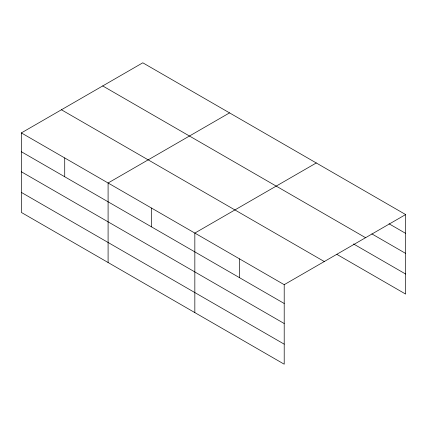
<?xml version="1.0" encoding="UTF-8"?>
<svg xmlns="http://www.w3.org/2000/svg" width="427" height="427" viewBox="0 0 427 427"><rect width="100%" height="100%" fill="white"/><g stroke="black" fill="none" stroke-linecap="round" stroke-linejoin="round"><path stroke-width="0.64" d="M21.35 132.914L284.206 284.676L284.206 364.199L21.35 212.438L21.35 132.914L142.794 62.801L405.65 214.562L405.65 294.086L336.903 254.396M229.534 112.883L108.095 182.996L108.095 262.52M316.279 162.965L194.835 233.078L194.835 312.601M284.206 284.676L405.65 214.562M389.034 223.78L405.65 233.372M371.848 233.889L405.65 253.408M102.715 85.939L365.576 237.7M353.519 243.95L405.65 274.049M61.424 109.776L324.285 261.537M21.35 151.724L284.206 303.485M21.35 171.761L284.206 323.522M21.35 192.401L284.206 344.162M239.52 258.874L239.52 277.683M151.462 208.034L151.462 226.844M64.723 157.953L64.723 176.762"/></g></svg>
